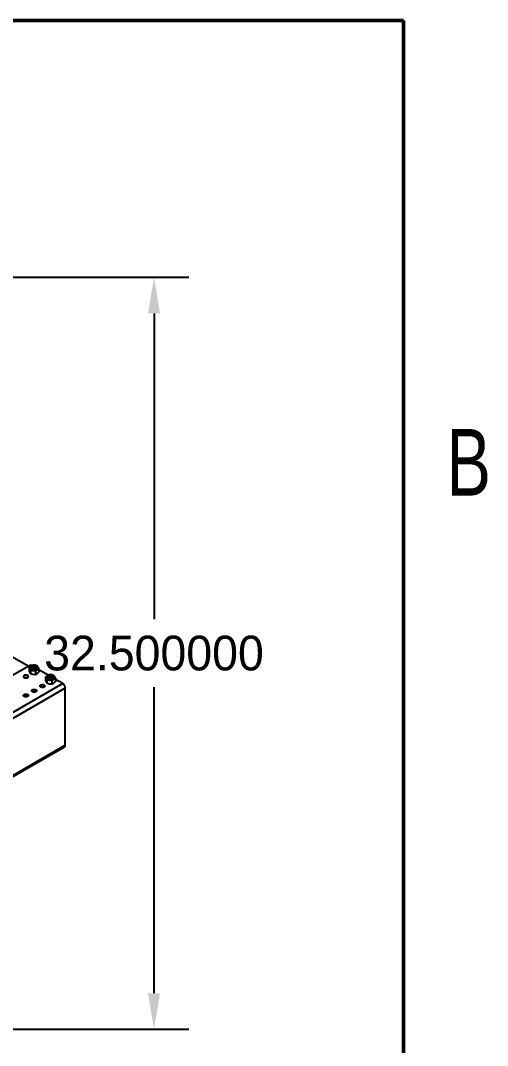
# Model space of a CAD drawing. Header units: inches. Extents: x 0 to 11, y 0 to 8.4.
# Drawn here: x 9.122 to 10.802, y 4.308 to 8 of the extents above; entities that cross this region are included whole.
import ezdxf

# ---------------------------------------------------------------- set-up
doc = ezdxf.new("R2010")
doc.units = ezdxf.units.IN
doc.header["$MEASUREMENT"] = 0
doc.header["$PDSIZE"] = -1
doc.layers.add('OBJ', color=50, linetype='Continuous')
doc.styles.add('SLDTEXTSTYLE0', font='TXT', dxfattribs={"width": 0.75})
doc.dimstyles.get("Standard").update_dxf_attribs({"dimtxt": 0.18, "dimasz": 0.18, "dimexe": 0.18, "dimexo": 0.0625, "dimgap": 0.09, "dimtad": 0, "dimtih": 1, "dimtoh": 1, "dimdec": 4, "dimzin": 0, "dimdsep": 46, "dimtxsty": 'Standard', "dimcen": 0.09, "dimadec": 0, "dimazin": 0, "dimtfac": 1, "dimtdec": 4, "dimtofl": 0, "dimtmove": 0, "dimatfit": 3, "dimfxl": 1, "dimtolj": 1, "dimtzin": 0, "dimarcsym": 0})

# ---------------------------------------------------------------- blocks, each defined once
blk = doc.blocks.new('*D8')
at = {"layer": 'Defpoints', "color": 0, "transparency": 16777216}
for p in [(5.7116, 7.0751), (5.7116, 4.3668), (9.6024, 4.3668)]:
    blk.add_point(p, dxfattribs=at)
at = {"layer": 'OBJ', "color": 0, "lineweight": -2, "transparency": 16777216}
for p, q in [((5.7616, 7.0751), (9.7274, 7.0751)), ((9.6024, 6.9451), (9.6024, 5.8435)), ((9.6024, 4.4968), (9.6024, 5.5985)), ((5.7616, 4.3668), (9.7274, 4.3668))]:
    blk.add_line(p, q, dxfattribs=at)
at = {"layer": 'OBJ', "color": 0, "transparency": 16777216}
for points in [[(9.5807, 6.9451), (9.6241, 6.9451), (9.6024, 7.0751)], [(9.5807, 4.4968), (9.6241, 4.4968), (9.6024, 4.3668)]]:
    blk.add_solid(points, dxfattribs=at)
at = {"layer": 'OBJ', "color": 0, "transparency": 16777216, "insert": (9.6024, 5.721), "char_height": 0.125, "attachment_point": 5}
blk.add_mtext('\\A1;32.500000', dxfattribs=at)

msp = doc.modelspace()

# ---------------------------------------------------------------- linework, layer by layer
at = {"color": 7, "linetype": 'Continuous', "lineweight": 50}
for p, q in [((0.5, 8), (10.5, 8)), ((10.5, 8), (10.5, 0.5))]:
    msp.add_line(p, q, dxfattribs=at)
at = {"color": 7, "linetype": 'Continuous', "lineweight": 25}
for p, q in [((9.15025333, 5.67406721), (7.50416886, 6.62433154)), ((9.15820957, 5.67866025), (7.56721931, 4.76020113)), ((9.15374577, 5.66923343), (9.1566886, 5.67135689)), ((9.15374577, 5.66923343), (9.15374577, 5.65778412)), ((9.1560806, 5.66512348), (9.15374577, 5.66923343)), ((9.15374577, 5.65778412), (9.1560806, 5.65183343)), ((9.15841544, 5.65917279), (9.1560806, 5.66512348)), ((9.1560806, 5.65183343), (9.15841544, 5.64772348)), ((9.16257593, 5.67613961), (9.15820957, 5.67866025)), ((9.15841544, 5.65917279), (9.15841544, 5.64772348)), ((9.16712915, 5.65874529), (9.15841544, 5.65917279)), ((9.16667055, 5.6730973), (9.16580862, 5.67259956)), ((9.17584286, 5.65647705), (9.16712915, 5.65874529)), ((9.17653777, 5.67259956), (9.17567584, 5.6730973)), ((9.18222174, 5.66107987), (9.17584286, 5.65647705)), ((9.17584286, 5.65647705), (9.17584286, 5.64502774)), ((9.18860062, 5.66384195), (9.18222174, 5.66107987)), ((9.18222174, 5.64778982), (9.18860062, 5.65239264)), ((9.18393095, 5.67390259), (9.18448758, 5.67292278)), ((9.18651005, 5.66917009), (9.18860062, 5.66384195)), ((9.18860062, 5.66384195), (9.18860062, 5.65239264)), ((9.22150149, 5.6421226), (9.18860062, 5.66111587)), ((9.27429293, 5.61164675), (7.68330268, 4.69318763)), ((9.15841544, 5.64772348), (9.16712915, 5.64545524)), ((9.16712915, 5.64545524), (9.17584286, 5.64502774)), ((9.17584286, 5.64502774), (9.18222174, 5.64778982)), ((9.21267134, 5.63521643), (9.21561416, 5.63733988)), ((9.21267134, 5.63521643), (9.21267134, 5.62376711)), ((9.21500617, 5.63110648), (9.21267134, 5.63521643)), ((9.21267134, 5.62376711), (9.21500617, 5.61781642)), ((9.217341, 5.62515579), (9.21500617, 5.63110648)), ((9.21500617, 5.61781642), (9.217341, 5.61370648)), ((9.217341, 5.62515579), (9.217341, 5.61370648)), ((9.22605471, 5.62472829), (9.217341, 5.62515579)), ((9.217341, 5.61370648), (9.22605471, 5.61143824)), ((9.22559612, 5.6390803), (9.22473419, 5.63858256)), ((9.23476842, 5.62246005), (9.22605471, 5.62472829)), ((9.22605471, 5.61143824), (9.23476842, 5.61101074)), ((9.23546333, 5.63858256), (9.23460141, 5.6390803)), ((9.2411473, 5.62706287), (9.23476842, 5.62246005)), ((9.23476842, 5.62246005), (9.23476842, 5.61101074)), ((9.23476842, 5.61101074), (9.2411473, 5.61377282)), ((9.24752618, 5.62982495), (9.2411473, 5.62706287)), ((9.2411473, 5.61377282), (9.24752618, 5.61837563)), ((9.24285652, 5.63988558), (9.24341314, 5.63890577)), ((9.24543562, 5.63515309), (9.24752618, 5.62982495)), ((9.24752618, 5.62982495), (9.24752618, 5.61837563)), ((9.27429293, 5.61164675), (9.24752618, 5.62709887)), ((9.2834264, 5.59582713), (7.69243614, 4.67736801)), ((9.2834264, 5.39033103), (9.2834264, 5.59582713)), ((7.69243614, 4.4718719), (9.2834264, 5.39033103)), ((7.68976049, 4.46595807), (9.28075074, 5.3844172))]:
    msp.add_line(p, q, dxfattribs=at)
at = {"color": 7, "linetype": 'Continuous', "lineweight": 25, "flags": 128}
for points in [[(9.18600433, 5.66821931), (9.18582991, 5.66623938), (9.18454184, 5.66391324), (9.18217072, 5.66189081), (9.17890865, 5.66033595), (9.17501989, 5.65937461), (9.1708195, 5.65908469), (9.16664777, 5.65948966), (9.16284265, 5.66055673), (9.15971243, 5.66219943), (9.15751069, 5.6642847), (9.15641581, 5.66664359), (9.15634108, 5.66821046)], [(9.16797166, 5.67701368), (9.17182058, 5.67724721), (9.17560613, 5.6767827), (9.17895776, 5.67566561), (9.18154738, 5.6740053), (9.1831215, 5.67196428), (9.18352603, 5.66974234), (9.18272139, 5.66755699), (9.18078633, 5.66562214), (9.17791027, 5.66412718), (9.17437473, 5.66321846), (9.17052581, 5.66298493), (9.16674026, 5.66344944), (9.16338863, 5.66456653), (9.16079902, 5.66622684), (9.15922489, 5.66826786), (9.15882036, 5.6704898), (9.159625, 5.67267515), (9.16156006, 5.67461), (9.16443612, 5.67610496), (9.16797166, 5.67701368)], [(9.1616395, 5.66991194), (9.16195802, 5.67113324), (9.16335828, 5.67286676), (9.16570113, 5.67421926), (9.168704, 5.67502761)], [(9.17364239, 5.66479626), (9.17664526, 5.66560462), (9.17898811, 5.66695712), (9.18038837, 5.66869063), (9.18067714, 5.67059608), (9.1798196, 5.67244363), (9.17791917, 5.67401044), (9.17520508, 5.67510753), (9.17200468, 5.67560258), (9.168704, 5.67543588), (9.16570113, 5.67462753), (9.16335828, 5.67327503), (9.16195802, 5.67154151), (9.16166925, 5.66963606), (9.16252679, 5.66778851), (9.16442722, 5.6662217), (9.16714131, 5.66512461), (9.17034171, 5.66462956), (9.17364239, 5.66479626)], [(9.16667128, 5.67309772), (9.16873678, 5.67389445), (9.1711732, 5.67417422), (9.17360961, 5.67389445), (9.17567511, 5.67309772), (9.17705523, 5.67190534), (9.17753986, 5.67049882), (9.17705523, 5.66909231), (9.17567511, 5.66789993), (9.17360961, 5.6671032), (9.1711732, 5.66682343), (9.16873678, 5.6671032), (9.16667128, 5.66789993), (9.16529116, 5.66909231), (9.16480653, 5.67049882), (9.16529116, 5.67190534), (9.16667128, 5.67309772)], [(9.168704, 5.67502761), (9.17200468, 5.67519431), (9.17520508, 5.67469926), (9.17791917, 5.67360217), (9.1798196, 5.67203536), (9.18067714, 5.67018781), (9.18070689, 5.66991194)], [(9.13552323, 5.64073129), (9.13370597, 5.63919982), (9.13296975, 5.63739279), (9.13341401, 5.63555426), (9.13497874, 5.63393252), (9.13745262, 5.63274661), (9.14050154, 5.63215668), (9.14371373, 5.63224241), (9.14665536, 5.63299222), (9.14892914, 5.63430485), (9.150228, 5.63600302), (9.1503765, 5.63785737), (9.14935461, 5.63961748), (9.14730032, 5.64104562), (9.14449109, 5.64194892), (9.14130631, 5.64220538), (9.1381761, 5.64178037), (9.13552323, 5.64073129)], [(9.24492989, 5.6342023), (9.24475547, 5.63222238), (9.2434674, 5.62989624), (9.24109628, 5.62787381), (9.23783421, 5.62631894), (9.23394546, 5.62535761), (9.22974507, 5.62506769), (9.22557333, 5.62547266), (9.22176822, 5.62653972), (9.218638, 5.62818243), (9.21643626, 5.6302677), (9.21534138, 5.63262659), (9.21526664, 5.63419346)], [(9.22689722, 5.64299667), (9.23074615, 5.64323021), (9.2345317, 5.6427657), (9.23788332, 5.64164861), (9.24047294, 5.63998829), (9.24204706, 5.63794727), (9.2424516, 5.63572534), (9.24164696, 5.63353999), (9.23971189, 5.63160513), (9.23683583, 5.63011018), (9.2333003, 5.62920146), (9.22945138, 5.62896792), (9.22566582, 5.62943243), (9.2223142, 5.63054952), (9.21972458, 5.63220984), (9.21815046, 5.63425086), (9.21774592, 5.63647279), (9.21855057, 5.63865815), (9.22048563, 5.640593), (9.22336169, 5.64208795), (9.22689722, 5.64299667)], [(9.22056506, 5.63589493), (9.22088359, 5.63711623), (9.22228384, 5.63884975), (9.2246267, 5.64020225), (9.22762956, 5.6410106)], [(9.23256796, 5.63077926), (9.23557082, 5.63158761), (9.23791368, 5.63294011), (9.23931394, 5.63467363), (9.23960271, 5.63657907), (9.23874516, 5.63842662), (9.23684474, 5.63999344), (9.23413065, 5.64109053), (9.23093025, 5.64158558), (9.22762956, 5.64141887), (9.2246267, 5.64061052), (9.22228384, 5.63925802), (9.22088359, 5.6375245), (9.22059481, 5.63561906), (9.22145236, 5.63377151), (9.22335278, 5.6322047), (9.22606688, 5.6311076), (9.22926727, 5.63061255), (9.23256796, 5.63077926)], [(9.22559685, 5.63908072), (9.22766234, 5.63987745), (9.23009876, 5.64015722), (9.23253518, 5.63987745), (9.23460067, 5.63908072), (9.23598079, 5.63788833), (9.23646543, 5.63648182), (9.23598079, 5.63507531), (9.23460067, 5.63388292), (9.23253518, 5.63308619), (9.23009876, 5.63280642), (9.22766234, 5.63308619), (9.22559685, 5.63388292), (9.22421673, 5.63507531), (9.22373209, 5.63648182), (9.22421673, 5.63788833), (9.22559685, 5.63908072)], [(9.22762956, 5.6410106), (9.23093025, 5.64117731), (9.23413065, 5.64068226), (9.23684474, 5.63958517), (9.23874516, 5.63801835), (9.23960271, 5.6361708), (9.23963246, 5.63589493)], [(9.16498601, 5.58256221), (9.16316875, 5.58409369), (9.16243253, 5.58590071), (9.16287679, 5.58773925), (9.16444152, 5.58936098), (9.16691541, 5.5905469), (9.16996433, 5.59113683), (9.17317651, 5.59105109), (9.17611814, 5.59030128), (9.17839192, 5.58898865), (9.17969078, 5.58729049), (9.17983929, 5.58543613), (9.17881739, 5.58367603), (9.17676311, 5.58224789), (9.17395387, 5.58134459), (9.17076909, 5.58108812), (9.16763889, 5.58151313), (9.16498601, 5.58256221)], [(9.19444879, 5.59957072), (9.19263153, 5.60110219), (9.19189531, 5.60290922), (9.19233957, 5.60474775), (9.19390431, 5.60636949), (9.19637819, 5.6075554), (9.19942711, 5.60814533), (9.2026393, 5.6080596), (9.20558092, 5.60730978), (9.20785471, 5.60599716), (9.20915356, 5.60429899), (9.20930207, 5.60244464), (9.20828017, 5.60068453), (9.20622589, 5.59925639), (9.20341665, 5.59835309), (9.20023187, 5.59809662), (9.19710167, 5.59852163), (9.19444879, 5.59957072)], [(9.13552323, 5.56555371), (9.13370597, 5.56708518), (9.13296975, 5.56889221), (9.13341401, 5.57073075), (9.13497874, 5.57235248), (9.13745262, 5.5735384), (9.14050154, 5.57412832), (9.14371373, 5.57404259), (9.14665536, 5.57329278), (9.14892914, 5.57198015), (9.150228, 5.57028199), (9.1503765, 5.56842763), (9.14935461, 5.56666753), (9.14730032, 5.56523938), (9.14449109, 5.56433608), (9.14130631, 5.56407962), (9.1381761, 5.56450463), (9.13552323, 5.56555371)]]:
    msp.add_lwpolyline(points, dxfattribs=at)
at = {"color": 7, "linetype": 'Continuous', "lineweight": 25}
for centre, radius, start, end in [((9.16099067, 5.66747067), 0.00544225, 179.18168585, 205.54948669), ((9.16798341, 5.67298353), 0.01426384, 213.43887886, 266.56649767), ((9.17119972, 5.68238246), 0.02398511, 260.22890302, 297.35717485), ((9.17898516, 5.66821358), 0.00783359, 294.40388671, 355.61616171), ((9.14171041, 5.61962051), 0.01410014, 70.43682262, 109.56317738), ((9.21991624, 5.63345367), 0.00544225, 179.18168585, 205.54948669), ((9.22690898, 5.63896652), 0.01426384, 213.43887886, 266.56649767), ((9.23012528, 5.64836546), 0.02398511, 260.22890302, 297.35717485), ((9.23791073, 5.63419657), 0.00783359, 294.40388671, 355.61616171), ((9.26359652, 5.59492476), 0.0198504, 2.60547849, 57.39452166), ((9.1711732, 5.568595), 0.01410014, 70.43682262, 109.56317738), ((9.20063598, 5.58560351), 0.01410014, 70.43682038, 109.56317959), ((9.14171041, 5.5515865), 0.01410014, 70.43682262, 109.56317738), ((9.27728213, 5.38954874), 0.00619387, 304.0563508, 7.25582959)]:
    msp.add_arc(centre, radius, start, end, dxfattribs=at)
for points, knots in [([(9.16747405, 5.67757262), (9.1667823, 5.67744597), (9.16478191, 5.67707973), (9.16171892, 5.67596359), (9.15878596, 5.67411835), (9.15677578, 5.67183123), (9.15565624, 5.66959512), (9.15568096, 5.6681396), (9.15569037, 5.66758556)], [0, 0, 0, 0, 0.1100337255, 0.3181973781, 0.5313557905, 0.7178303479, 0.8925939389, 1, 1, 1, 1]), ([(9.18675053, 5.66767881), (9.18665801, 5.6685198), (9.18646598, 5.67026546), (9.18499369, 5.67262502), (9.18279795, 5.67467645), (9.17982665, 5.6763171), (9.17622116, 5.67744122), (9.17230481, 5.67793036), (9.16934022, 5.67783705), (9.16778685, 5.67761694), (9.16747405, 5.67757262)], [0, 0, 0, 0, 0.1191444373, 0.247310463, 0.3807881127, 0.5241075498, 0.6733408333, 0.8227050217, 0.9642978202, 1, 1, 1, 1]), ([(9.22639961, 5.64355561), (9.22570787, 5.64342896), (9.22370747, 5.64306272), (9.22064448, 5.64194658), (9.21771152, 5.64010134), (9.21570135, 5.63781422), (9.21458181, 5.63557811), (9.21460653, 5.63412259), (9.21461594, 5.63356856)], [0, 0, 0, 0, 0.11003372547, 0.3181973781, 0.53135579049, 0.71783034785, 0.89259393889, 1, 1, 1, 1]), ([(9.2456761, 5.6336618), (9.24558358, 5.63450279), (9.24539154, 5.63624845), (9.24391926, 5.63860801), (9.24172351, 5.64065945), (9.23875222, 5.6423001), (9.23514672, 5.64342422), (9.23123038, 5.64391335), (9.22826579, 5.64382005), (9.22671242, 5.64359994), (9.22639961, 5.64355561)], [0, 0, 0, 0, 0.1191444373, 0.247310463, 0.3807881127, 0.5241075498, 0.6733408333, 0.8227050217, 0.9642978202, 1, 1, 1, 1])]:
    msp.add_open_spline(points, degree=3, knots=knots, dxfattribs=at)

# ---------------------------------------------------------------- texts
at = {"color": 7, "linetype": 'Continuous', "lineweight": 0, "insert": (10.73438713, 6.52886908), "char_height": 0.24, "attachment_point": 2, "style": 'SLDTEXTSTYLE0'}
msp.add_mtext('B', dxfattribs=at)

# ---------------------------------------------------------------- dimensions: what is measured, and where the dimension line sits
at = {"layer": 'OBJ'}
dim = msp.add_linear_dim(base=(9.60239532, 4.36681086), p1=(5.71159644, 7.07514419), p2=(5.71159644, 4.36681086), angle=90, dimstyle='Standard', override={"dimtxt": 0.125, "dimasz": 0.13, "dimexe": 0.125, "dimexo": 0.05, "dimgap": 0.06, "dimdec": 6, "dimlfac": 12, "dimzin": 1, "dimadec": 2, "dimtdec": 2, "dimtzin": 1}, dxfattribs=at)
dim.commit()
dim.dimension.update_dxf_attribs({"geometry": '*D8', "text_midpoint": (9.60239532, 5.72097753)})

doc.saveas('drawing.dxf')
